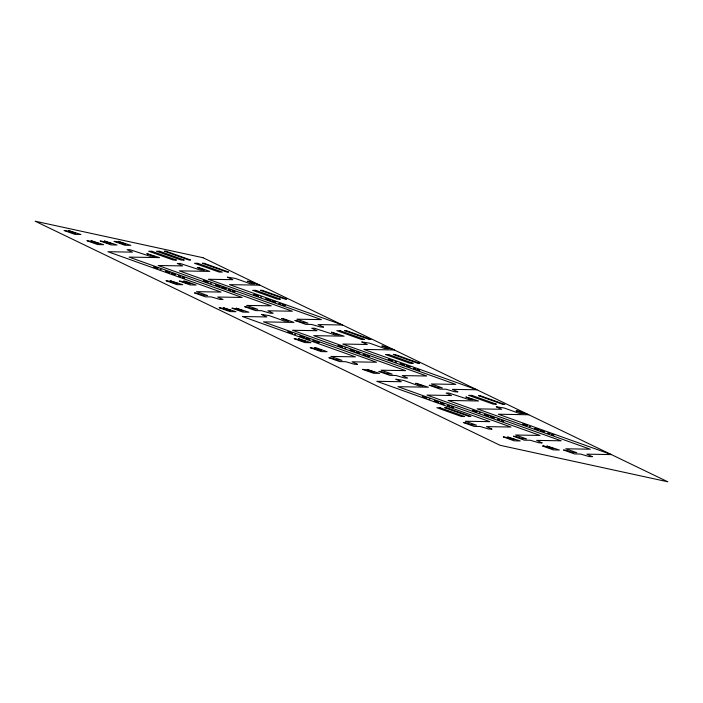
<?xml version="1.0" encoding="UTF-8"?>
<svg xmlns="http://www.w3.org/2000/svg" width="703" height="703" viewBox="0 0 703 703"><rect width="100%" height="100%" fill="white"/><g stroke="black" fill="none" stroke-linecap="round" stroke-linejoin="round"><path stroke-width="1.05" d="M173.869 274.1L171.585 273.537M184.643 277.931L182.279 277.351M224.055 287.87L221.735 287.29M234.828 291.701L232.473 291.121M274.284 301.64L271.973 301.086M285.014 305.471L282.676 304.9M308.309 338.89L305.963 338.31M319.039 342.721L316.702 342.141M358.495 352.66L356.157 352.08M369.251 356.483L366.887 355.911M408.689 366.43L406.36 365.868M419.375 370.261L417.055 369.673M442.749 403.689L440.403 403.118M453.497 407.52L451.133 406.949M492.935 417.459L490.606 416.897M503.629 421.29L501.344 420.728M543.12 431.229L540.783 430.658M553.815 435.06L551.495 434.48M171.576 273.397L173.931 273.977M182.305 277.228L184.661 277.808M221.761 287.167L224.116 287.747M232.491 290.998L234.855 291.578M271.947 300.937L274.311 301.517M282.685 304.768L285.04 305.348M305.972 338.178L308.336 338.758M316.71 342.01L319.065 342.589M356.166 351.948L358.521 352.528M366.896 355.78L369.251 356.359M406.352 365.718L408.707 366.298M417.081 369.55L419.445 370.13M440.412 402.986L442.767 403.566M451.141 406.817L453.505 407.397M490.597 416.756L492.961 417.336M501.336 420.587L503.691 421.167M540.792 430.526L543.147 431.106M551.521 434.357L553.876 434.937M165.495 271.244L167.613 271.745L166.391 271.305M178.615 275.928L180.733 276.428L179.502 275.989M203.765 280.761L205.874 281.262L204.652 280.822M215.689 285.014L217.798 285.515L216.577 285.075M228.8 289.698L230.918 290.198L229.696 289.759M253.95 294.531L256.068 295.032L254.838 294.592M265.875 298.784L267.992 299.285L266.762 298.854M287.975 331.772L290.093 332.273L288.863 331.842M299.9 336.034L302.018 336.535L300.787 336.096M313.02 340.718L315.129 341.219L313.907 340.779M338.161 345.542L340.278 346.043L339.057 345.612M363.205 354.488L365.323 354.989L364.092 354.549M388.355 359.321L390.464 359.813L389.242 359.382M400.271 363.574L402.388 364.075L401.167 363.636M422.415 396.58L424.524 397.081L423.303 396.641M434.34 400.833L436.449 401.334L435.227 400.903M447.451 405.517L449.569 406.018L448.347 405.578M497.645 419.287L499.754 419.788L498.532 419.348M522.786 424.12L524.904 424.621L523.682 424.181M534.711 428.373L536.828 428.874L535.598 428.443M547.83 433.057L549.948 433.558L548.718 433.118M68.332 230.505L80.889 234.477L74.922 234.371L64.07 230.479L66.803 230.9A7.162 0.808 17.1 0 1 71.205 232.473L75.493 233.132L73.771 232.517A7.162 0.808 17.1 0 1 69.36 230.944L68.349 230.566M91.118 240.698L103.666 244.679L97.708 244.574L86.9 240.698L89.58 241.094A7.162 0.808 17.1 0 1 93.991 242.667L98.279 243.326L96.548 242.711A7.162 0.808 17.1 0 1 92.146 241.138L91.109 240.751M104.457 241.024L117.014 245.004L111.048 244.899L100.195 240.997L102.928 241.419A7.162 0.808 17.1 0 1 107.331 242.992L111.619 243.651L109.896 243.036A7.162 0.808 17.1 0 1 105.485 241.463L104.457 241.076M118.262 241.357L130.811 245.338L124.853 245.233L114.018 241.349L116.724 241.753A7.162 0.808 17.1 0 1 121.136 243.326L125.424 243.985L123.693 243.37A7.162 0.808 17.1 0 1 119.29 241.797L118.236 241.393M146.997 253.66L159.546 257.632L129.088 257.096L242.166 297.457L217.675 297.026L223.018 299.496L220.171 299.478L211.278 296.912L205.32 296.807L194.45 292.896L197.2 293.327A7.162 0.808 17.1 0 1 201.603 294.9L207.596 295.594L196.532 291.648L221.023 292.079L107.954 251.718L132.445 252.149L127.12 249.688L129.923 249.688L149.897 256.208L154.159 256.287L152.428 255.672A7.162 0.808 17.1 0 1 148.025 254.091L147.015 253.721M160.117 269.46L161.163 269.486M174.432 274.574L175.469 274.592M227.508 277.175L235.277 278.397L250.277 283.748L254.539 283.827L252.808 283.212A7.162 0.808 17.1 0 1 248.405 281.639L247.368 281.244L249.161 281.332L259.925 285.172L229.468 284.636L342.537 324.997L318.046 324.566L323.389 327.036M170.223 280.734L182.771 284.706L176.813 284.601L165.952 280.708L168.685 281.121A7.162 0.808 17.1 0 1 173.096 282.694L177.384 283.362L175.653 282.747A7.162 0.808 17.1 0 1 171.251 281.174L170.196 280.769M210.302 283.23L211.348 283.256M224.617 288.344L225.654 288.362M260.497 297.009L261.534 297.026M274.803 302.114L275.848 302.132M223.378 307.729L235.936 311.701L229.969 311.596L219.134 307.712L221.849 308.116A7.162 0.808 17.1 0 1 226.252 309.689L230.54 310.357L228.818 309.742A7.162 0.808 17.1 0 1 224.406 308.16L223.361 307.765M232.078 308.151L234.802 308.617A7.162 0.808 17.1 0 1 239.205 310.19L243.502 310.849L241.77 310.234A7.162 0.808 17.1 0 1 237.368 308.661L236.313 308.257M236.34 308.222L248.888 312.202L242.922 312.097L232.095 308.213M261.534 314.426L269.302 315.647L284.302 320.999L288.564 321.069L286.833 320.454A7.162 0.808 17.1 0 1 282.43 318.881L281.393 318.494L283.186 318.582L293.951 322.413L263.493 321.877L376.562 362.238L352.071 361.808L357.414 364.286M323.362 327.071L320.357 326.983L311.657 324.452L305.691 324.347L294.838 320.445L297.571 320.867A7.162 0.808 17.1 0 1 301.974 322.44L307.976 323.134L296.912 319.188L321.403 319.619L208.334 279.258L232.825 279.689L227.526 277.237M331.588 332.211L344.136 336.183L313.679 335.647L426.756 376.008L402.265 375.578L407.599 378.056L404.787 378.038L395.868 375.464L389.91 375.358L379.049 371.465M294.522 334.25L295.559 334.268M308.828 339.356L309.874 339.373M361.904 341.966L369.681 343.187L384.673 348.539L388.935 348.609L387.212 347.994A7.162 0.808 17.1 0 1 382.801 346.421L381.791 346.043L383.566 346.122L394.33 349.953L363.873 349.417L476.942 389.778L452.451 389.348L457.794 391.826M344.707 348.02L345.753 348.038M310.243 347.686L312.993 348.117A7.162 0.808 17.1 0 1 317.404 349.69M359.013 353.126L360.059 353.143M394.893 361.79L395.938 361.808M357.388 364.321L354.382 364.233L345.683 361.694L339.716 361.588L328.863 357.695L331.596 358.117A7.162 0.808 17.1 0 1 335.999 359.69L341.992 360.375L330.937 356.43L355.428 356.86L242.359 316.499L266.85 316.939L261.525 314.469M409.208 366.896L410.244 366.913M362.73 369.33L365.455 369.796A7.162 0.808 17.1 0 1 369.866 371.369L374.154 372.036L372.423 371.421M379.058 371.412L381.782 371.887A7.162 0.808 17.1 0 1 386.193 373.46L392.186 374.145L381.123 370.2L405.613 370.63L292.545 330.269L317.035 330.709L311.71 328.239L314.513 328.239L334.487 334.769L338.749 334.839L337.018 334.224A7.162 0.808 17.1 0 1 332.616 332.651L331.561 332.247M395.965 379.225L403.742 380.446L418.733 385.798L422.995 385.877L421.273 385.262A7.162 0.808 17.1 0 1 416.861 383.689L415.816 383.284M415.833 383.249L428.391 387.221L397.933 386.685L511.002 427.046L486.511 426.616L491.854 429.085M457.767 391.861L454.806 391.782L446.062 389.234L440.096 389.128L429.261 385.244L431.976 385.657A7.162 0.808 17.1 0 1 436.378 387.23L442.372 387.924L431.308 383.97L455.808 384.4L342.73 344.039L367.23 344.479L361.922 342.027M466.027 397.019L478.576 400.991L448.119 400.455L561.187 440.816L536.697 440.386L542.039 442.855M428.953 399.058L429.999 399.076M443.268 404.163L444.305 404.181M496.344 406.765L504.121 407.986L519.113 413.338L523.375 413.417L521.644 412.802A7.162 0.808 17.1 0 1 517.241 411.229L516.204 410.833M516.257 410.86L517.997 410.921L528.761 414.761L498.304 414.225L611.382 454.586L586.891 454.156L592.225 456.625M479.147 412.828L480.184 412.846M493.453 417.934L494.499 417.951M529.333 426.598L530.378 426.616M491.828 429.129L488.813 429.032L480.123 426.501L474.156 426.396L463.303 422.494L466.036 422.916A7.162 0.808 17.1 0 1 470.439 424.489M543.639 431.704L544.684 431.721M513.498 436.22L516.222 436.686A7.162 0.808 17.1 0 1 520.624 438.259L526.617 438.953L515.563 435.008L540.053 435.438L426.985 395.077L451.475 395.508L446.177 393.056L448.945 393.047L468.927 399.568L473.189 399.647L471.458 399.032A7.162 0.808 17.1 0 1 467.056 397.459L466.001 397.054M503.383 436.888L506.107 437.354M542.013 442.899L539.052 442.811L530.308 440.271L524.341 440.166L513.515 436.282M563.657 450.025L566.407 450.456A7.162 0.808 17.1 0 1 570.818 452.029L576.812 452.723L565.748 448.778L590.239 449.208L477.17 408.847L501.661 409.278L496.318 406.8M592.207 456.669L589.237 456.59L580.493 454.041L574.536 453.936L563.701 450.052M155.521 267.711L153.562 267.087L155.688 267.491L154.467 267.052M167.472 271.973L165.469 271.323M180.566 276.648L178.606 276.024M205.707 281.481L203.747 280.857M217.658 285.743L215.654 285.093M230.751 290.418L228.791 289.794M255.901 295.251L253.941 294.627M267.817 299.504L265.866 298.88M280.936 304.188C275.207 302.334 283.608 304.786 279.882 303.529M289.952 332.501L287.949 331.86M301.842 336.755L299.909 336.139M314.988 341.438L312.984 340.797M340.138 346.271L338.152 345.639M352.036 350.525C346.386 348.688 354.602 351.113 350.973 349.866M365.182 355.208L363.196 354.576M390.297 360.041L388.337 359.409M402.248 364.295L400.262 363.671M415.341 368.978L413.382 368.346L415.508 368.759L414.287 368.319M424.384 397.3L422.398 396.677M436.282 401.554L434.322 400.93M449.428 406.246L447.442 405.613M474.551 411.07C468.796 409.208 477.188 411.677 473.488 410.411M486.467 415.324C480.808 413.434 489.06 415.956 485.413 414.673M499.587 420.007L497.627 419.383M524.737 424.84L522.795 424.225M536.661 429.102L534.719 428.487M549.781 433.777L547.839 433.162M157.041 268.019L158.096 268.353M207.227 281.789L208.281 282.123M219.151 286.042L220.206 286.376M269.337 299.812L270.4 300.146M291.437 332.8L292.501 333.134M303.318 337.15L304.425 337.396M341.632 346.57L342.686 346.904M353.547 350.832L354.611 351.166M391.756 360.419L392.872 360.674M403.742 364.602L404.796 364.936M437.802 401.861L438.857 402.195M476.063 411.378L477.126 411.712M487.987 415.631L489.051 415.965M526.257 425.148L527.312 425.482M538.173 429.401L539.236 429.735M198.211 267.861L197.183 267.474L198.975 267.562L209.74 271.402L179.283 270.866L292.351 311.227L267.861 310.796L273.203 313.266L270.365 313.248L261.472 310.682L255.505 310.577L244.653 306.675L247.386 307.097A7.162 0.808 17.1 0 1 251.788 308.67L257.781 309.364L246.718 305.418L271.217 305.849L158.14 265.488L182.639 265.919L177.314 263.458L180.109 263.458L200.083 269.978L204.345 270.057L202.622 269.442A7.162 0.808 17.1 0 1 198.211 267.861M255.98 295.392L258.01 296.121M267.905 299.645L269.934 300.374M205.794 281.622L207.824 282.351M217.71 285.875L219.74 286.604M155.6 267.852L157.63 268.572M167.525 272.105L169.555 272.834M184.59 281.49L183.553 281.103L185.355 281.191L196.119 285.031L190.153 284.926L179.3 281.033L182.033 281.446A7.162 0.808 17.1 0 1 186.436 283.019L190.724 283.687L189.002 283.072A7.162 0.808 17.1 0 1 184.59 281.499M390.385 360.182L392.406 360.903M402.301 364.435L404.33 365.156M340.19 346.412L342.22 347.133M352.115 350.665L354.145 351.386M290.005 332.642L292.035 333.363M301.93 336.895L303.96 337.616M317.404 349.69L321.693 350.349L319.962 349.734A7.162 0.808 17.1 0 1 315.559 348.161L314.522 347.765L316.315 347.862L327.08 351.693L321.122 351.588L310.287 347.704M524.816 424.981L526.846 425.71M536.74 429.243L538.77 429.964M474.63 411.211L476.66 411.94M486.555 415.464L488.585 416.194M424.445 397.441L426.475 398.17M436.361 401.694L438.391 402.424M470.448 424.489L476.432 425.183L465.368 421.238L489.868 421.668L376.79 381.307L401.29 381.738L395.965 379.277M226.199 288.617L225.777 288.423M396.492 362.071L396.053 361.869M258.476 295.893L257.412 295.559L257.939 295.972M170.021 272.606L168.975 272.272L169.493 272.694M426.932 397.942L425.895 397.608L426.405 398.021M362.748 369.391L373.583 373.275L379.541 373.381L366.992 369.409L368.012 369.848A7.162 0.808 17.1 0 0 372.423 371.421M437.776 401.967L438.329 402.283M291.411 332.906L291.965 333.222M538.709 429.823L538.138 429.489M157.569 268.432L157.015 268.115M392.344 360.762L391.791 360.446M269.864 300.234L269.284 299.891M341.623 346.684L342.159 346.992M526.784 425.561L526.195 425.227M303.889 337.475L303.336 337.159M503.357 436.923L514.227 440.834L520.194 440.939L507.636 436.967L508.664 437.407A7.162 0.808 17.1 0 0 513.076 438.98L514.798 439.595L510.519 438.936A7.162 0.808 17.1 0 0 506.107 437.363M166.022 251.226L164.238 251.191L188.817 259.969L190.566 259.996L166.022 251.226M159.73 251.279L156.453 251.226L181.031 259.996L184.265 260.057L159.73 251.279M151.945 251.305L148.667 251.252L173.246 260.022L176.479 260.084L151.945 251.305M204.09 263.282L202.306 263.247L226.884 272.026L228.633 272.052L204.09 263.282M197.798 263.335L194.52 263.274L219.099 272.052L222.333 272.105L197.798 263.335M262.175 290.321L260.391 290.295L284.97 299.065L286.719 299.1L262.175 290.321M255.883 290.383L252.605 290.321L277.184 299.091L280.418 299.153L255.883 290.383M346.386 330.656L344.593 330.63L369.18 339.4L370.92 339.435L346.386 330.656M340.094 330.709L336.807 330.656L361.395 339.426L364.629 339.487L340.094 330.709M295.383 338.67L294.1 338.697L304.953 342.589L310.919 342.695L298.362 338.723L299.39 339.154A7.162 0.808 17.1 0 0 303.801 340.735L305.524 341.35L301.244 340.691A7.162 0.808 17.1 0 0 296.833 339.11L295.409 338.67M395.016 354.514L393.232 354.488L417.81 363.258L419.559 363.293L395.016 354.514M388.724 354.576L385.446 354.514L410.025 363.284L413.259 363.346L388.724 354.576M471.854 395.402L468.576 395.35L493.155 404.12L496.397 404.181L471.854 395.402M480.298 395.71L478.506 395.675L503.084 404.453L504.833 404.48L480.298 395.71M446.431 407.714L444.639 407.687L469.217 416.457L470.966 416.492L446.431 407.714M440.131 407.766L436.853 407.714L461.432 416.484L464.674 416.545L440.131 407.766M543.823 445.974L542.531 446.001L553.393 449.894L559.351 449.999L546.802 446.027L547.822 446.467A7.162 0.808 17.1 0 0 552.233 448.039L553.964 448.655L549.676 447.996A7.162 0.808 17.1 0 0 545.264 446.423L543.867 445.974M202.965 257.711L35.15 221.199L500.035 445.289L667.85 481.801L202.965 257.711"/></g></svg>
